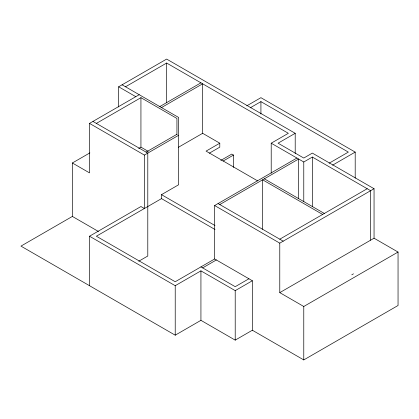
<?xml version="1.0" encoding="UTF-8"?>
<svg xmlns="http://www.w3.org/2000/svg" width="419" height="419" viewBox="0 0 419 419"><rect width="100%" height="100%" fill="white"/><g stroke="black" fill="none" stroke-linecap="round" stroke-linejoin="round"><path stroke-width="0.63" d="M118.656 106.971L118.656 86.785L166.647 59.079L295.206 133.3L295.206 153.501M125.511 86.785L166.647 63.033L288.351 133.3L271.208 143.193L271.208 173.147M374.052 238.202L374.052 188.718L279.777 243.146L279.777 292.63L374.052 238.202L398.05 252.055L398.05 305.493L303.775 359.921L252.353 330.235L235.211 340.128L200.931 320.336L175.221 335.184L20.95 246.115L72.372 216.429L72.372 162.986L89.514 172.885L89.514 123.401L139.223 94.704M96.37 123.401L140.936 97.674L176.933 118.457L176.933 134.729M159.791 106.578L200.931 82.826M161.504 107.568L202.644 83.816L202.644 133.3L178.41 147.289M72.372 162.986L89.87 152.888M138.679 148.457L140.936 147.153L148.247 151.374M146.079 152.102L176.933 134.29M89.514 123.401L144.366 155.072L178.646 135.279M246.775 105.839L260.922 97.674L355.197 152.102L355.197 178.143M250.174 107.835L260.922 101.634L348.341 152.102L329.109 163.206M209.364 153.171L219.786 147.153L219.786 143.193L206.069 151.112L257.638 180.882M89.514 285.7L89.514 236.222L140.936 206.53L144.366 208.51L144.366 155.072M252.353 330.235L252.353 280.751L214.643 258.979L175.221 281.741L96.37 236.222L161.504 198.616L161.504 194.657L178.646 184.758L178.646 117.467L122.081 84.806M220.813 160.414L231.786 154.082L233.498 155.072L233.498 167.443M223.076 161.09L233.498 155.072M295.206 133.3L278.064 143.193L303.775 158.042L312.344 153.092L374.052 188.718M214.643 258.979L214.643 205.54L296.919 158.042M219.786 204.551L298.632 159.026L298.632 198.742M271.208 143.193L303.775 161.996L312.344 157.052L370.626 190.697L370.626 240.176M138.752 261.231L147.792 256.014L147.792 153.092L92.939 121.421M332.56 165.175L355.197 152.102M202.644 267.888L216.356 259.969M89.514 236.222L175.221 285.7L200.931 270.857L235.211 290.65L252.353 280.751M279.777 239.186L367.196 188.718M248.923 278.771L235.211 286.69L200.931 266.898M351.771 274.817L353.484 273.827M279.777 292.63L303.775 306.483L398.05 252.055M202.644 133.3L219.786 143.193M118.656 86.785L135.793 96.684M264.352 178.819L324.657 213.638M322.63 214.449L262.634 179.809L262.634 229.293M218.069 203.561L283.207 241.166M214.643 205.54L279.777 243.146M161.504 194.657L215.01 225.548M161.504 198.616L215.01 229.502M72.372 216.429L98.439 231.477M312.344 157.052L312.344 206.53M303.775 161.996L303.775 201.712M303.775 306.483L303.775 359.921M260.922 101.634L260.922 113.999M235.211 290.65L235.211 340.128M200.931 270.857L200.931 320.336M175.221 285.7L175.221 335.184M166.647 63.033L166.647 102.749M140.936 97.674L140.936 147.153"/></g></svg>
